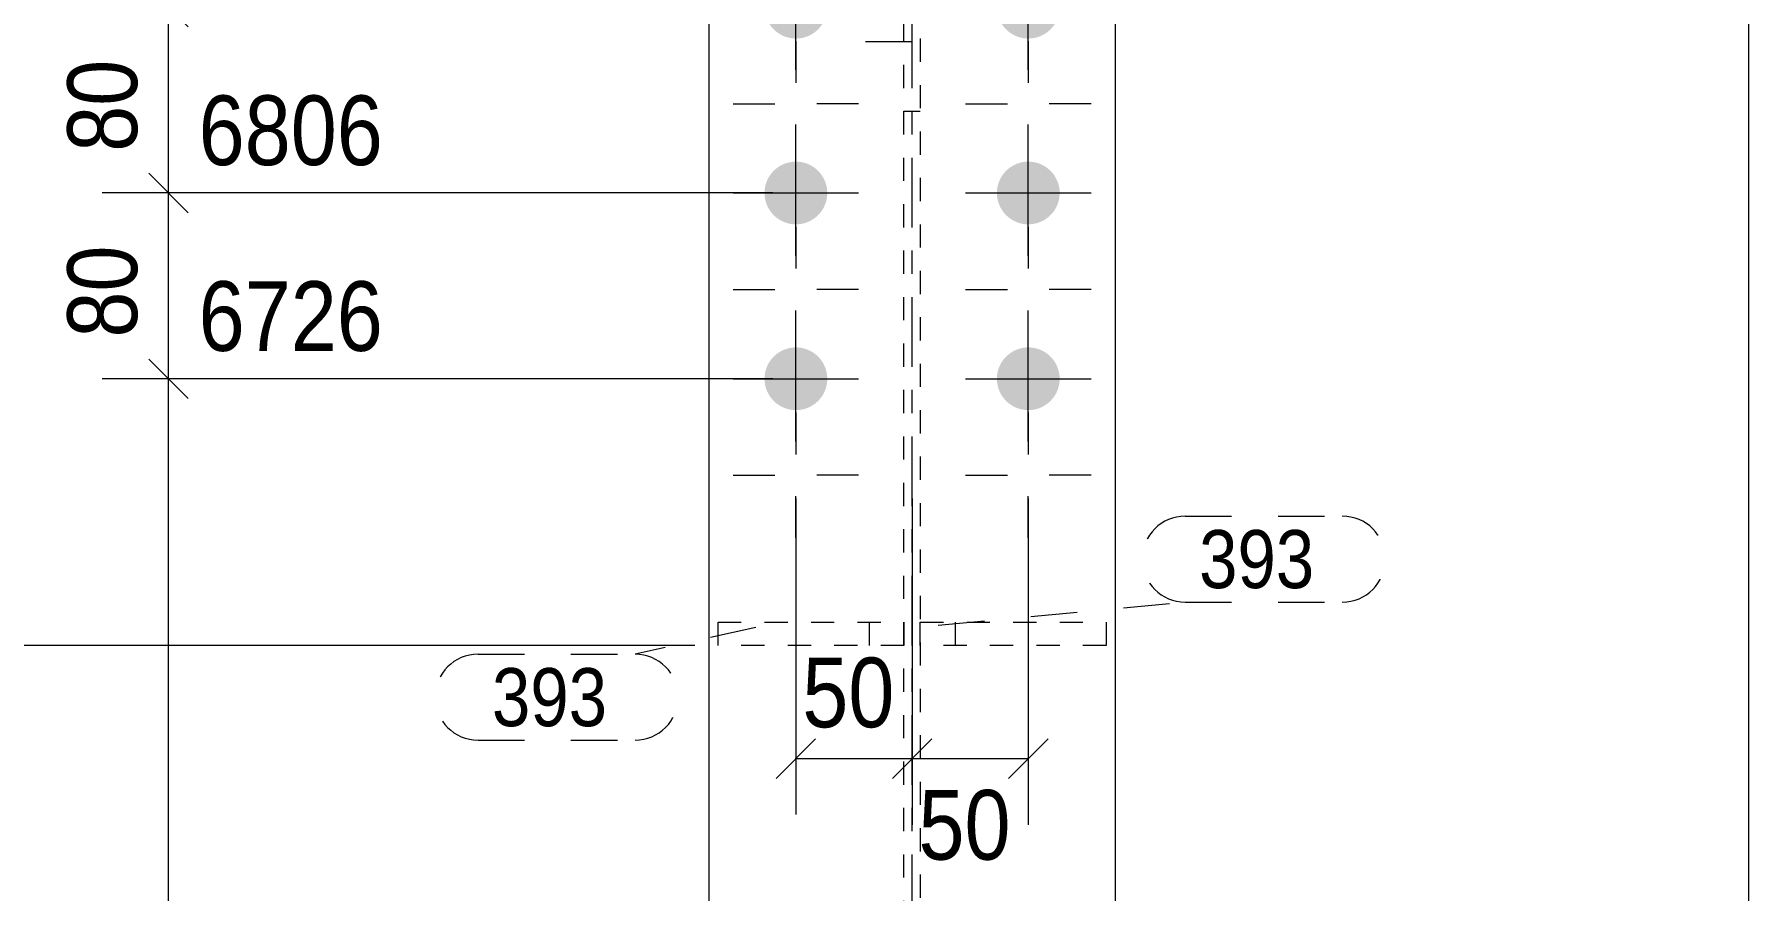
# Model space of a CAD drawing. Header units: millimetres. Extents: x 2 to 579, y 1 to 405.
# Drawn here: x 66.7 to 140.4, y 255.7 to 292.6 of the extents above; entities that cross this region are included whole.
import ezdxf

# ---------------------------------------------------------------- set-up
doc = ezdxf.new("R2010")
doc.units = ezdxf.units.MM
for name, pattern in [('XKITLINE00', [0]), ('XKITLINE01', [4, 1, -1, 1, -1]), ('XKITLINE02', [4, 2, -2]), ('XKITLINE03', [6, 3, -1, 1, -1])]:
    doc.linetypes.add(name, pattern=pattern)
for name, color, linetype, lineweight in [('Bolt', 3, 'Continuous', 0), ('Dimensions', 7, 'Continuous', 0), ('Part', 2, 'Continuous', 0), ('PartMark', 7, 'Continuous', 0)]:
    doc.layers.add(name, color=color, linetype=linetype, lineweight=lineweight)
doc.styles.add('ARIAL', font='ARIAL.TTF')

# ---------------------------------------------------------------- blocks, each defined once
blk = doc.blocks.new('*A16')
at = {"layer": 'Bolt', "color": 3, "linetype": 'XKITLINE02', "lineweight": 0}
for p, q in [((102.45, 292.272), (106.45, 292.272)), ((104.1, 289.272), (104.8, 289.272))]:
    blk.add_line(p, q, dxfattribs=at)
blk = doc.blocks.new('*A17')
at = {"layer": 'Bolt', "color": 3, "linetype": 'XKITLINE00', "lineweight": 0}
for p, q in [((99.45, 292.298), (99.45, 290.5)), ((109.45, 292.298), (109.45, 290.5)), ((96.75, 289.598), (98.548, 289.598)), ((102.15, 289.598), (100.352, 289.598)), ((106.75, 289.598), (108.548, 289.598)), ((112.15, 289.598), (110.352, 289.598)), ((99.45, 286.898), (99.45, 288.697)), ((109.45, 286.898), (109.45, 288.697)), ((99.45, 284.298), (99.45, 282.5)), ((109.45, 284.298), (109.45, 282.5)), ((96.75, 281.598), (98.548, 281.598)), ((102.15, 281.598), (100.352, 281.598)), ((106.75, 281.598), (108.548, 281.598)), ((112.15, 281.598), (110.352, 281.598)), ((99.45, 278.898), (99.45, 280.697)), ((109.45, 278.898), (109.45, 280.697)), ((99.45, 276.298), (99.45, 274.5)), ((109.45, 276.298), (109.45, 274.5)), ((96.75, 273.598), (98.548, 273.598)), ((102.15, 273.598), (100.352, 273.598)), ((106.75, 273.598), (108.548, 273.598)), ((112.15, 273.598), (110.352, 273.598)), ((99.45, 270.898), (99.45, 272.697)), ((109.45, 270.898), (109.45, 272.697))]:
    blk.add_line(p, q, dxfattribs=at)
blk = doc.blocks.new('*A18')
at = {"layer": 'Bolt'}
for points in [[(98.1, 293.787), (98.102, 293.82), (98.104, 293.854), (98.107, 293.887), (98.11, 293.919), (98.115, 293.952), (98.12, 293.985), (98.126, 294.018), (98.133, 294.05), (98.14, 294.082), (98.149, 294.114), (98.158, 294.146), (98.168, 294.178), (98.179, 294.209), (98.19, 294.24), (98.203, 294.271), (98.216, 294.301), (98.23, 294.331), (98.244, 294.361), (98.259, 294.391), (98.275, 294.42), (98.292, 294.448), (98.309, 294.476), (98.328, 294.504), (98.346, 294.532), (98.366, 294.558), (98.386, 294.585), (98.406, 294.611), (98.428, 294.636), (98.45, 294.661), (98.472, 294.685), (98.495, 294.709), (98.519, 294.732), (98.543, 294.755), (98.568, 294.776), (98.594, 294.798), (98.619, 294.818), (98.646, 294.839), (98.673, 294.858), (98.7, 294.877), (98.728, 294.895), (98.756, 294.912), (98.785, 294.929), (98.814, 294.945), (98.843, 294.96), (98.873, 294.975), (98.903, 294.988), (98.933, 295.001), (98.964, 295.014), (98.995, 295.025), (99.027, 295.036), (99.058, 295.046), (99.09, 295.055), (99.122, 295.064), (99.154, 295.071), (99.187, 295.078), (99.219, 295.084), (99.252, 295.09), (99.285, 295.094), (99.318, 295.098), (99.351, 295.101), (99.384, 295.103), (99.417, 295.104), (99.45, 295.104), (99.483, 295.104), (99.516, 295.103), (99.549, 295.101), (99.582, 295.098), (99.615, 295.094), (99.648, 295.09), (99.681, 295.084), (99.713, 295.078), (99.746, 295.071), (99.778, 295.064), (99.81, 295.055), (99.842, 295.046), (99.873, 295.036), (99.905, 295.025), (99.936, 295.014), (99.967, 295.001), (99.997, 294.988), (100.027, 294.975), (100.057, 294.96), (100.086, 294.945), (100.115, 294.929), (100.144, 294.912), (100.172, 294.895), (100.2, 294.877), (100.227, 294.858), (100.254, 294.839), (100.281, 294.818), (100.306, 294.798), (100.332, 294.776), (100.357, 294.755), (100.381, 294.732), (100.405, 294.709), (100.428, 294.685), (100.45, 294.661), (100.472, 294.636), (100.494, 294.611), (100.514, 294.585), (100.534, 294.558), (100.554, 294.532), (100.572, 294.504), (100.591, 294.476), (100.608, 294.448), (100.625, 294.42), (100.641, 294.391), (100.656, 294.361), (100.67, 294.331), (100.684, 294.301), (100.697, 294.271), (100.71, 294.24), (100.721, 294.209), (100.732, 294.178), (100.742, 294.146), (100.751, 294.114), (100.76, 294.082), (100.767, 294.05), (100.774, 294.018), (100.78, 293.985), (100.785, 293.952), (100.79, 293.919), (100.793, 293.887), (100.796, 293.854), (100.798, 293.82), (100.8, 293.787), (100.8, 293.754), (100.8, 293.721), (100.798, 293.688), (100.796, 293.655), (100.793, 293.622), (100.79, 293.589), (100.785, 293.556), (100.78, 293.523), (100.774, 293.491), (100.767, 293.458), (100.76, 293.426), (100.751, 293.394), (100.742, 293.362), (100.732, 293.331), (100.721, 293.299), (100.71, 293.268), (100.697, 293.238), (100.684, 293.207), (100.67, 293.177), (100.656, 293.147), (100.641, 293.118), (100.625, 293.089), (100.608, 293.06), (100.591, 293.032), (100.572, 293.004), (100.554, 292.977), (100.534, 292.95), (100.514, 292.924), (100.494, 292.898), (100.472, 292.872), (100.45, 292.848), (100.428, 292.823), (100.405, 292.8), (100.381, 292.776), (100.357, 292.754), (100.332, 292.732), (100.306, 292.711), (100.281, 292.69), (100.254, 292.67), (100.227, 292.65), (100.2, 292.632), (100.172, 292.614), (100.144, 292.596), (100.115, 292.58), (100.086, 292.564), (100.057, 292.548), (100.027, 292.534), (99.997, 292.52), (99.967, 292.507), (99.936, 292.495), (99.905, 292.483), (99.873, 292.472), (99.842, 292.462), (99.81, 292.453), (99.778, 292.445), (99.746, 292.437), (99.713, 292.43), (99.681, 292.424), (99.648, 292.419), (99.615, 292.414), (99.582, 292.411), (99.549, 292.408), (99.516, 292.406), (99.483, 292.405), (99.45, 292.404), (99.417, 292.405), (99.384, 292.406), (99.351, 292.408), (99.318, 292.411), (99.285, 292.414), (99.252, 292.419), (99.219, 292.424), (99.187, 292.43), (99.154, 292.437), (99.122, 292.445), (99.09, 292.453), (99.058, 292.462), (99.027, 292.472), (98.995, 292.483), (98.964, 292.495), (98.933, 292.507), (98.903, 292.52), (98.873, 292.534), (98.843, 292.548), (98.814, 292.564), (98.785, 292.58), (98.756, 292.596), (98.728, 292.614), (98.7, 292.632), (98.673, 292.65), (98.646, 292.67), (98.619, 292.69), (98.594, 292.711), (98.568, 292.732), (98.543, 292.754), (98.519, 292.776), (98.495, 292.8), (98.472, 292.823), (98.45, 292.848), (98.428, 292.872), (98.406, 292.898), (98.386, 292.924), (98.366, 292.95), (98.346, 292.977), (98.328, 293.004), (98.309, 293.032), (98.292, 293.06), (98.275, 293.089), (98.259, 293.118), (98.244, 293.147), (98.23, 293.177), (98.216, 293.207), (98.203, 293.238), (98.19, 293.268), (98.179, 293.299), (98.168, 293.331), (98.158, 293.362), (98.149, 293.394), (98.14, 293.426), (98.133, 293.458), (98.126, 293.491), (98.12, 293.523), (98.115, 293.556), (98.11, 293.589), (98.107, 293.622), (98.104, 293.655), (98.102, 293.688), (98.1, 293.721), (98.1, 293.754)], [(108.1, 293.787), (108.102, 293.82), (108.104, 293.854), (108.107, 293.887), (108.11, 293.919), (108.115, 293.952), (108.12, 293.985), (108.126, 294.018), (108.133, 294.05), (108.14, 294.082), (108.149, 294.114), (108.158, 294.146), (108.168, 294.178), (108.179, 294.209), (108.19, 294.24), (108.203, 294.271), (108.216, 294.301), (108.23, 294.331), (108.244, 294.361), (108.259, 294.391), (108.275, 294.42), (108.292, 294.448), (108.309, 294.476), (108.328, 294.504), (108.346, 294.532), (108.366, 294.558), (108.386, 294.585), (108.406, 294.611), (108.428, 294.636), (108.45, 294.661), (108.472, 294.685), (108.495, 294.709), (108.519, 294.732), (108.543, 294.755), (108.568, 294.776), (108.594, 294.798), (108.619, 294.818), (108.646, 294.839), (108.673, 294.858), (108.7, 294.877), (108.728, 294.895), (108.756, 294.912), (108.785, 294.929), (108.814, 294.945), (108.843, 294.96), (108.873, 294.975), (108.903, 294.988), (108.933, 295.001), (108.964, 295.014), (108.995, 295.025), (109.027, 295.036), (109.058, 295.046), (109.09, 295.055), (109.122, 295.064), (109.154, 295.071), (109.187, 295.078), (109.219, 295.084), (109.252, 295.09), (109.285, 295.094), (109.318, 295.098), (109.351, 295.101), (109.384, 295.103), (109.417, 295.104), (109.45, 295.104), (109.483, 295.104), (109.516, 295.103), (109.549, 295.101), (109.582, 295.098), (109.615, 295.094), (109.648, 295.09), (109.681, 295.084), (109.713, 295.078), (109.746, 295.071), (109.778, 295.064), (109.81, 295.055), (109.842, 295.046), (109.873, 295.036), (109.905, 295.025), (109.936, 295.014), (109.967, 295.001), (109.997, 294.988), (110.027, 294.975), (110.057, 294.96), (110.086, 294.945), (110.115, 294.929), (110.144, 294.912), (110.172, 294.895), (110.2, 294.877), (110.227, 294.858), (110.254, 294.839), (110.281, 294.818), (110.306, 294.798), (110.332, 294.776), (110.357, 294.755), (110.381, 294.732), (110.405, 294.709), (110.428, 294.685), (110.45, 294.661), (110.472, 294.636), (110.494, 294.611), (110.514, 294.585), (110.534, 294.558), (110.554, 294.532), (110.572, 294.504), (110.591, 294.476), (110.608, 294.448), (110.625, 294.42), (110.641, 294.391), (110.656, 294.361), (110.67, 294.331), (110.684, 294.301), (110.697, 294.271), (110.71, 294.24), (110.721, 294.209), (110.732, 294.178), (110.742, 294.146), (110.751, 294.114), (110.76, 294.082), (110.767, 294.05), (110.774, 294.018), (110.78, 293.985), (110.785, 293.952), (110.79, 293.919), (110.793, 293.887), (110.796, 293.854), (110.798, 293.82), (110.8, 293.787), (110.8, 293.754), (110.8, 293.721), (110.798, 293.688), (110.796, 293.655), (110.793, 293.622), (110.79, 293.589), (110.785, 293.556), (110.78, 293.523), (110.774, 293.491), (110.767, 293.458), (110.76, 293.426), (110.751, 293.394), (110.742, 293.362), (110.732, 293.331), (110.721, 293.299), (110.71, 293.268), (110.697, 293.238), (110.684, 293.207), (110.67, 293.177), (110.656, 293.147), (110.641, 293.118), (110.625, 293.089), (110.608, 293.06), (110.591, 293.032), (110.572, 293.004), (110.554, 292.977), (110.534, 292.95), (110.514, 292.924), (110.494, 292.898), (110.472, 292.872), (110.45, 292.848), (110.428, 292.823), (110.405, 292.8), (110.381, 292.776), (110.357, 292.754), (110.332, 292.732), (110.306, 292.711), (110.281, 292.69), (110.254, 292.67), (110.227, 292.65), (110.2, 292.632), (110.172, 292.614), (110.144, 292.596), (110.115, 292.58), (110.086, 292.564), (110.057, 292.548), (110.027, 292.534), (109.997, 292.52), (109.967, 292.507), (109.936, 292.495), (109.905, 292.483), (109.873, 292.472), (109.842, 292.462), (109.81, 292.453), (109.778, 292.445), (109.746, 292.437), (109.713, 292.43), (109.681, 292.424), (109.648, 292.419), (109.615, 292.414), (109.582, 292.411), (109.549, 292.408), (109.516, 292.406), (109.483, 292.405), (109.45, 292.404), (109.417, 292.405), (109.384, 292.406), (109.351, 292.408), (109.318, 292.411), (109.285, 292.414), (109.252, 292.419), (109.219, 292.424), (109.187, 292.43), (109.154, 292.437), (109.122, 292.445), (109.09, 292.453), (109.058, 292.462), (109.027, 292.472), (108.995, 292.483), (108.964, 292.495), (108.933, 292.507), (108.903, 292.52), (108.873, 292.534), (108.843, 292.548), (108.814, 292.564), (108.785, 292.58), (108.756, 292.596), (108.728, 292.614), (108.7, 292.632), (108.673, 292.65), (108.646, 292.67), (108.619, 292.69), (108.594, 292.711), (108.568, 292.732), (108.543, 292.754), (108.519, 292.776), (108.495, 292.8), (108.472, 292.823), (108.45, 292.848), (108.428, 292.872), (108.406, 292.898), (108.386, 292.924), (108.366, 292.95), (108.346, 292.977), (108.328, 293.004), (108.309, 293.032), (108.292, 293.06), (108.275, 293.089), (108.259, 293.118), (108.244, 293.147), (108.23, 293.177), (108.216, 293.207), (108.203, 293.238), (108.19, 293.268), (108.179, 293.299), (108.168, 293.331), (108.158, 293.362), (108.149, 293.394), (108.14, 293.426), (108.133, 293.458), (108.126, 293.491), (108.12, 293.523), (108.115, 293.556), (108.11, 293.589), (108.107, 293.622), (108.104, 293.655), (108.102, 293.688), (108.1, 293.721), (108.1, 293.754)], [(98.1, 285.787), (98.102, 285.82), (98.104, 285.854), (98.107, 285.887), (98.11, 285.919), (98.115, 285.952), (98.12, 285.985), (98.126, 286.018), (98.133, 286.05), (98.14, 286.082), (98.149, 286.114), (98.158, 286.146), (98.168, 286.178), (98.179, 286.209), (98.19, 286.24), (98.203, 286.271), (98.216, 286.301), (98.23, 286.331), (98.244, 286.361), (98.259, 286.391), (98.275, 286.42), (98.292, 286.448), (98.309, 286.476), (98.328, 286.504), (98.346, 286.532), (98.366, 286.558), (98.386, 286.585), (98.406, 286.611), (98.428, 286.636), (98.45, 286.661), (98.472, 286.685), (98.495, 286.709), (98.519, 286.732), (98.543, 286.755), (98.568, 286.776), (98.594, 286.798), (98.619, 286.818), (98.646, 286.839), (98.673, 286.858), (98.7, 286.877), (98.728, 286.895), (98.756, 286.912), (98.785, 286.929), (98.814, 286.945), (98.843, 286.96), (98.873, 286.975), (98.903, 286.988), (98.933, 287.001), (98.964, 287.014), (98.995, 287.025), (99.027, 287.036), (99.058, 287.046), (99.09, 287.055), (99.122, 287.064), (99.154, 287.071), (99.187, 287.078), (99.219, 287.084), (99.252, 287.09), (99.285, 287.094), (99.318, 287.098), (99.351, 287.101), (99.384, 287.103), (99.417, 287.104), (99.45, 287.104), (99.483, 287.104), (99.516, 287.103), (99.549, 287.101), (99.582, 287.098), (99.615, 287.094), (99.648, 287.09), (99.681, 287.084), (99.713, 287.078), (99.746, 287.071), (99.778, 287.064), (99.81, 287.055), (99.842, 287.046), (99.873, 287.036), (99.905, 287.025), (99.936, 287.014), (99.967, 287.001), (99.997, 286.988), (100.027, 286.975), (100.057, 286.96), (100.086, 286.945), (100.115, 286.929), (100.144, 286.912), (100.172, 286.895), (100.2, 286.877), (100.227, 286.858), (100.254, 286.839), (100.281, 286.818), (100.306, 286.798), (100.332, 286.776), (100.357, 286.755), (100.381, 286.732), (100.405, 286.709), (100.428, 286.685), (100.45, 286.661), (100.472, 286.636), (100.494, 286.611), (100.514, 286.585), (100.534, 286.558), (100.554, 286.532), (100.572, 286.504), (100.591, 286.476), (100.608, 286.448), (100.625, 286.42), (100.641, 286.391), (100.656, 286.361), (100.67, 286.331), (100.684, 286.301), (100.697, 286.271), (100.71, 286.24), (100.721, 286.209), (100.732, 286.178), (100.742, 286.146), (100.751, 286.114), (100.76, 286.082), (100.767, 286.05), (100.774, 286.018), (100.78, 285.985), (100.785, 285.952), (100.79, 285.919), (100.793, 285.887), (100.796, 285.854), (100.798, 285.82), (100.8, 285.787), (100.8, 285.754), (100.8, 285.721), (100.798, 285.688), (100.796, 285.655), (100.793, 285.622), (100.79, 285.589), (100.785, 285.556), (100.78, 285.523), (100.774, 285.491), (100.767, 285.458), (100.76, 285.426), (100.751, 285.394), (100.742, 285.362), (100.732, 285.331), (100.721, 285.299), (100.71, 285.268), (100.697, 285.238), (100.684, 285.207), (100.67, 285.177), (100.656, 285.147), (100.641, 285.118), (100.625, 285.089), (100.608, 285.06), (100.591, 285.032), (100.572, 285.004), (100.554, 284.977), (100.534, 284.95), (100.514, 284.924), (100.494, 284.898), (100.472, 284.872), (100.45, 284.848), (100.428, 284.823), (100.405, 284.8), (100.381, 284.776), (100.357, 284.754), (100.332, 284.732), (100.306, 284.711), (100.281, 284.69), (100.254, 284.67), (100.227, 284.65), (100.2, 284.632), (100.172, 284.614), (100.144, 284.596), (100.115, 284.58), (100.086, 284.564), (100.057, 284.548), (100.027, 284.534), (99.997, 284.52), (99.967, 284.507), (99.936, 284.495), (99.905, 284.483), (99.873, 284.472), (99.842, 284.462), (99.81, 284.453), (99.778, 284.445), (99.746, 284.437), (99.713, 284.43), (99.681, 284.424), (99.648, 284.419), (99.615, 284.414), (99.582, 284.411), (99.549, 284.408), (99.516, 284.406), (99.483, 284.405), (99.45, 284.404), (99.417, 284.405), (99.384, 284.406), (99.351, 284.408), (99.318, 284.411), (99.285, 284.414), (99.252, 284.419), (99.219, 284.424), (99.187, 284.43), (99.154, 284.437), (99.122, 284.445), (99.09, 284.453), (99.058, 284.462), (99.027, 284.472), (98.995, 284.483), (98.964, 284.495), (98.933, 284.507), (98.903, 284.52), (98.873, 284.534), (98.843, 284.548), (98.814, 284.564), (98.785, 284.58), (98.756, 284.596), (98.728, 284.614), (98.7, 284.632), (98.673, 284.65), (98.646, 284.67), (98.619, 284.69), (98.594, 284.711), (98.568, 284.732), (98.543, 284.754), (98.519, 284.776), (98.495, 284.8), (98.472, 284.823), (98.45, 284.848), (98.428, 284.872), (98.406, 284.898), (98.386, 284.924), (98.366, 284.95), (98.346, 284.977), (98.328, 285.004), (98.309, 285.032), (98.292, 285.06), (98.275, 285.089), (98.259, 285.118), (98.244, 285.147), (98.23, 285.177), (98.216, 285.207), (98.203, 285.238), (98.19, 285.268), (98.179, 285.299), (98.168, 285.331), (98.158, 285.362), (98.149, 285.394), (98.14, 285.426), (98.133, 285.458), (98.126, 285.491), (98.12, 285.523), (98.115, 285.556), (98.11, 285.589), (98.107, 285.622), (98.104, 285.655), (98.102, 285.688), (98.1, 285.721), (98.1, 285.754)], [(108.1, 285.787), (108.102, 285.82), (108.104, 285.854), (108.107, 285.887), (108.11, 285.919), (108.115, 285.952), (108.12, 285.985), (108.126, 286.018), (108.133, 286.05), (108.14, 286.082), (108.149, 286.114), (108.158, 286.146), (108.168, 286.178), (108.179, 286.209), (108.19, 286.24), (108.203, 286.271), (108.216, 286.301), (108.23, 286.331), (108.244, 286.361), (108.259, 286.391), (108.275, 286.42), (108.292, 286.448), (108.309, 286.476), (108.328, 286.504), (108.346, 286.532), (108.366, 286.558), (108.386, 286.585), (108.406, 286.611), (108.428, 286.636), (108.45, 286.661), (108.472, 286.685), (108.495, 286.709), (108.519, 286.732), (108.543, 286.755), (108.568, 286.776), (108.594, 286.798), (108.619, 286.818), (108.646, 286.839), (108.673, 286.858), (108.7, 286.877), (108.728, 286.895), (108.756, 286.912), (108.785, 286.929), (108.814, 286.945), (108.843, 286.96), (108.873, 286.975), (108.903, 286.988), (108.933, 287.001), (108.964, 287.014), (108.995, 287.025), (109.027, 287.036), (109.058, 287.046), (109.09, 287.055), (109.122, 287.064), (109.154, 287.071), (109.187, 287.078), (109.219, 287.084), (109.252, 287.09), (109.285, 287.094), (109.318, 287.098), (109.351, 287.101), (109.384, 287.103), (109.417, 287.104), (109.45, 287.104), (109.483, 287.104), (109.516, 287.103), (109.549, 287.101), (109.582, 287.098), (109.615, 287.094), (109.648, 287.09), (109.681, 287.084), (109.713, 287.078), (109.746, 287.071), (109.778, 287.064), (109.81, 287.055), (109.842, 287.046), (109.873, 287.036), (109.905, 287.025), (109.936, 287.014), (109.967, 287.001), (109.997, 286.988), (110.027, 286.975), (110.057, 286.96), (110.086, 286.945), (110.115, 286.929), (110.144, 286.912), (110.172, 286.895), (110.2, 286.877), (110.227, 286.858), (110.254, 286.839), (110.281, 286.818), (110.306, 286.798), (110.332, 286.776), (110.357, 286.755), (110.381, 286.732), (110.405, 286.709), (110.428, 286.685), (110.45, 286.661), (110.472, 286.636), (110.494, 286.611), (110.514, 286.585), (110.534, 286.558), (110.554, 286.532), (110.572, 286.504), (110.591, 286.476), (110.608, 286.448), (110.625, 286.42), (110.641, 286.391), (110.656, 286.361), (110.67, 286.331), (110.684, 286.301), (110.697, 286.271), (110.71, 286.24), (110.721, 286.209), (110.732, 286.178), (110.742, 286.146), (110.751, 286.114), (110.76, 286.082), (110.767, 286.05), (110.774, 286.018), (110.78, 285.985), (110.785, 285.952), (110.79, 285.919), (110.793, 285.887), (110.796, 285.854), (110.798, 285.82), (110.8, 285.787), (110.8, 285.754), (110.8, 285.721), (110.798, 285.688), (110.796, 285.655), (110.793, 285.622), (110.79, 285.589), (110.785, 285.556), (110.78, 285.523), (110.774, 285.491), (110.767, 285.458), (110.76, 285.426), (110.751, 285.394), (110.742, 285.362), (110.732, 285.331), (110.721, 285.299), (110.71, 285.268), (110.697, 285.238), (110.684, 285.207), (110.67, 285.177), (110.656, 285.147), (110.641, 285.118), (110.625, 285.089), (110.608, 285.06), (110.591, 285.032), (110.572, 285.004), (110.554, 284.977), (110.534, 284.95), (110.514, 284.924), (110.494, 284.898), (110.472, 284.872), (110.45, 284.848), (110.428, 284.823), (110.405, 284.8), (110.381, 284.776), (110.357, 284.754), (110.332, 284.732), (110.306, 284.711), (110.281, 284.69), (110.254, 284.67), (110.227, 284.65), (110.2, 284.632), (110.172, 284.614), (110.144, 284.596), (110.115, 284.58), (110.086, 284.564), (110.057, 284.548), (110.027, 284.534), (109.997, 284.52), (109.967, 284.507), (109.936, 284.495), (109.905, 284.483), (109.873, 284.472), (109.842, 284.462), (109.81, 284.453), (109.778, 284.445), (109.746, 284.437), (109.713, 284.43), (109.681, 284.424), (109.648, 284.419), (109.615, 284.414), (109.582, 284.411), (109.549, 284.408), (109.516, 284.406), (109.483, 284.405), (109.45, 284.404), (109.417, 284.405), (109.384, 284.406), (109.351, 284.408), (109.318, 284.411), (109.285, 284.414), (109.252, 284.419), (109.219, 284.424), (109.187, 284.43), (109.154, 284.437), (109.122, 284.445), (109.09, 284.453), (109.058, 284.462), (109.027, 284.472), (108.995, 284.483), (108.964, 284.495), (108.933, 284.507), (108.903, 284.52), (108.873, 284.534), (108.843, 284.548), (108.814, 284.564), (108.785, 284.58), (108.756, 284.596), (108.728, 284.614), (108.7, 284.632), (108.673, 284.65), (108.646, 284.67), (108.619, 284.69), (108.594, 284.711), (108.568, 284.732), (108.543, 284.754), (108.519, 284.776), (108.495, 284.8), (108.472, 284.823), (108.45, 284.848), (108.428, 284.872), (108.406, 284.898), (108.386, 284.924), (108.366, 284.95), (108.346, 284.977), (108.328, 285.004), (108.309, 285.032), (108.292, 285.06), (108.275, 285.089), (108.259, 285.118), (108.244, 285.147), (108.23, 285.177), (108.216, 285.207), (108.203, 285.238), (108.19, 285.268), (108.179, 285.299), (108.168, 285.331), (108.158, 285.362), (108.149, 285.394), (108.14, 285.426), (108.133, 285.458), (108.126, 285.491), (108.12, 285.523), (108.115, 285.556), (108.11, 285.589), (108.107, 285.622), (108.104, 285.655), (108.102, 285.688), (108.1, 285.721), (108.1, 285.754)], [(98.1, 277.787), (98.102, 277.82), (98.104, 277.854), (98.107, 277.887), (98.11, 277.919), (98.115, 277.952), (98.12, 277.985), (98.126, 278.018), (98.133, 278.05), (98.14, 278.082), (98.149, 278.114), (98.158, 278.146), (98.168, 278.178), (98.179, 278.209), (98.19, 278.24), (98.203, 278.271), (98.216, 278.301), (98.23, 278.331), (98.244, 278.361), (98.259, 278.391), (98.275, 278.42), (98.292, 278.448), (98.309, 278.476), (98.328, 278.504), (98.346, 278.532), (98.366, 278.558), (98.386, 278.585), (98.406, 278.611), (98.428, 278.636), (98.45, 278.661), (98.472, 278.685), (98.495, 278.709), (98.519, 278.732), (98.543, 278.755), (98.568, 278.776), (98.594, 278.798), (98.619, 278.818), (98.646, 278.839), (98.673, 278.858), (98.7, 278.877), (98.728, 278.895), (98.756, 278.912), (98.785, 278.929), (98.814, 278.945), (98.843, 278.96), (98.873, 278.975), (98.903, 278.988), (98.933, 279.001), (98.964, 279.014), (98.995, 279.025), (99.027, 279.036), (99.058, 279.046), (99.09, 279.055), (99.122, 279.064), (99.154, 279.071), (99.187, 279.078), (99.219, 279.084), (99.252, 279.09), (99.285, 279.094), (99.318, 279.098), (99.351, 279.101), (99.384, 279.103), (99.417, 279.104), (99.45, 279.104), (99.483, 279.104), (99.516, 279.103), (99.549, 279.101), (99.582, 279.098), (99.615, 279.094), (99.648, 279.09), (99.681, 279.084), (99.713, 279.078), (99.746, 279.071), (99.778, 279.064), (99.81, 279.055), (99.842, 279.046), (99.873, 279.036), (99.905, 279.025), (99.936, 279.014), (99.967, 279.001), (99.997, 278.988), (100.027, 278.975), (100.057, 278.96), (100.086, 278.945), (100.115, 278.929), (100.144, 278.912), (100.172, 278.895), (100.2, 278.877), (100.227, 278.858), (100.254, 278.839), (100.281, 278.818), (100.306, 278.798), (100.332, 278.776), (100.357, 278.755), (100.381, 278.732), (100.405, 278.709), (100.428, 278.685), (100.45, 278.661), (100.472, 278.636), (100.494, 278.611), (100.514, 278.585), (100.534, 278.558), (100.554, 278.532), (100.572, 278.504), (100.591, 278.476), (100.608, 278.448), (100.625, 278.42), (100.641, 278.391), (100.656, 278.361), (100.67, 278.331), (100.684, 278.301), (100.697, 278.271), (100.71, 278.24), (100.721, 278.209), (100.732, 278.178), (100.742, 278.146), (100.751, 278.114), (100.76, 278.082), (100.767, 278.05), (100.774, 278.018), (100.78, 277.985), (100.785, 277.952), (100.79, 277.919), (100.793, 277.887), (100.796, 277.854), (100.798, 277.82), (100.8, 277.787), (100.8, 277.754), (100.8, 277.721), (100.798, 277.688), (100.796, 277.655), (100.793, 277.622), (100.79, 277.589), (100.785, 277.556), (100.78, 277.523), (100.774, 277.491), (100.767, 277.458), (100.76, 277.426), (100.751, 277.394), (100.742, 277.362), (100.732, 277.331), (100.721, 277.299), (100.71, 277.268), (100.697, 277.238), (100.684, 277.207), (100.67, 277.177), (100.656, 277.147), (100.641, 277.118), (100.625, 277.089), (100.608, 277.06), (100.591, 277.032), (100.572, 277.004), (100.554, 276.977), (100.534, 276.95), (100.514, 276.924), (100.494, 276.898), (100.472, 276.872), (100.45, 276.848), (100.428, 276.823), (100.405, 276.8), (100.381, 276.776), (100.357, 276.754), (100.332, 276.732), (100.306, 276.711), (100.281, 276.69), (100.254, 276.67), (100.227, 276.65), (100.2, 276.632), (100.172, 276.614), (100.144, 276.596), (100.115, 276.58), (100.086, 276.564), (100.057, 276.548), (100.027, 276.534), (99.997, 276.52), (99.967, 276.507), (99.936, 276.495), (99.905, 276.483), (99.873, 276.472), (99.842, 276.462), (99.81, 276.453), (99.778, 276.445), (99.746, 276.437), (99.713, 276.43), (99.681, 276.424), (99.648, 276.419), (99.615, 276.414), (99.582, 276.411), (99.549, 276.408), (99.516, 276.406), (99.483, 276.405), (99.45, 276.404), (99.417, 276.405), (99.384, 276.406), (99.351, 276.408), (99.318, 276.411), (99.285, 276.414), (99.252, 276.419), (99.219, 276.424), (99.187, 276.43), (99.154, 276.437), (99.122, 276.445), (99.09, 276.453), (99.058, 276.462), (99.027, 276.472), (98.995, 276.483), (98.964, 276.495), (98.933, 276.507), (98.903, 276.52), (98.873, 276.534), (98.843, 276.548), (98.814, 276.564), (98.785, 276.58), (98.756, 276.596), (98.728, 276.614), (98.7, 276.632), (98.673, 276.65), (98.646, 276.67), (98.619, 276.69), (98.594, 276.711), (98.568, 276.732), (98.543, 276.754), (98.519, 276.776), (98.495, 276.8), (98.472, 276.823), (98.45, 276.848), (98.428, 276.872), (98.406, 276.898), (98.386, 276.924), (98.366, 276.95), (98.346, 276.977), (98.328, 277.004), (98.309, 277.032), (98.292, 277.06), (98.275, 277.089), (98.259, 277.118), (98.244, 277.147), (98.23, 277.177), (98.216, 277.207), (98.203, 277.238), (98.19, 277.268), (98.179, 277.299), (98.168, 277.331), (98.158, 277.362), (98.149, 277.394), (98.14, 277.426), (98.133, 277.458), (98.126, 277.491), (98.12, 277.523), (98.115, 277.556), (98.11, 277.589), (98.107, 277.622), (98.104, 277.655), (98.102, 277.688), (98.1, 277.721), (98.1, 277.754)], [(108.1, 277.787), (108.102, 277.82), (108.104, 277.854), (108.107, 277.887), (108.11, 277.919), (108.115, 277.952), (108.12, 277.985), (108.126, 278.018), (108.133, 278.05), (108.14, 278.082), (108.149, 278.114), (108.158, 278.146), (108.168, 278.178), (108.179, 278.209), (108.19, 278.24), (108.203, 278.271), (108.216, 278.301), (108.23, 278.331), (108.244, 278.361), (108.259, 278.391), (108.275, 278.42), (108.292, 278.448), (108.309, 278.476), (108.328, 278.504), (108.346, 278.532), (108.366, 278.558), (108.386, 278.585), (108.406, 278.611), (108.428, 278.636), (108.45, 278.661), (108.472, 278.685), (108.495, 278.709), (108.519, 278.732), (108.543, 278.755), (108.568, 278.776), (108.594, 278.798), (108.619, 278.818), (108.646, 278.839), (108.673, 278.858), (108.7, 278.877), (108.728, 278.895), (108.756, 278.912), (108.785, 278.929), (108.814, 278.945), (108.843, 278.96), (108.873, 278.975), (108.903, 278.988), (108.933, 279.001), (108.964, 279.014), (108.995, 279.025), (109.027, 279.036), (109.058, 279.046), (109.09, 279.055), (109.122, 279.064), (109.154, 279.071), (109.187, 279.078), (109.219, 279.084), (109.252, 279.09), (109.285, 279.094), (109.318, 279.098), (109.351, 279.101), (109.384, 279.103), (109.417, 279.104), (109.45, 279.104), (109.483, 279.104), (109.516, 279.103), (109.549, 279.101), (109.582, 279.098), (109.615, 279.094), (109.648, 279.09), (109.681, 279.084), (109.713, 279.078), (109.746, 279.071), (109.778, 279.064), (109.81, 279.055), (109.842, 279.046), (109.873, 279.036), (109.905, 279.025), (109.936, 279.014), (109.967, 279.001), (109.997, 278.988), (110.027, 278.975), (110.057, 278.96), (110.086, 278.945), (110.115, 278.929), (110.144, 278.912), (110.172, 278.895), (110.2, 278.877), (110.227, 278.858), (110.254, 278.839), (110.281, 278.818), (110.306, 278.798), (110.332, 278.776), (110.357, 278.755), (110.381, 278.732), (110.405, 278.709), (110.428, 278.685), (110.45, 278.661), (110.472, 278.636), (110.494, 278.611), (110.514, 278.585), (110.534, 278.558), (110.554, 278.532), (110.572, 278.504), (110.591, 278.476), (110.608, 278.448), (110.625, 278.42), (110.641, 278.391), (110.656, 278.361), (110.67, 278.331), (110.684, 278.301), (110.697, 278.271), (110.71, 278.24), (110.721, 278.209), (110.732, 278.178), (110.742, 278.146), (110.751, 278.114), (110.76, 278.082), (110.767, 278.05), (110.774, 278.018), (110.78, 277.985), (110.785, 277.952), (110.79, 277.919), (110.793, 277.887), (110.796, 277.854), (110.798, 277.82), (110.8, 277.787), (110.8, 277.754), (110.8, 277.721), (110.798, 277.688), (110.796, 277.655), (110.793, 277.622), (110.79, 277.589), (110.785, 277.556), (110.78, 277.523), (110.774, 277.491), (110.767, 277.458), (110.76, 277.426), (110.751, 277.394), (110.742, 277.362), (110.732, 277.331), (110.721, 277.299), (110.71, 277.268), (110.697, 277.238), (110.684, 277.207), (110.67, 277.177), (110.656, 277.147), (110.641, 277.118), (110.625, 277.089), (110.608, 277.06), (110.591, 277.032), (110.572, 277.004), (110.554, 276.977), (110.534, 276.95), (110.514, 276.924), (110.494, 276.898), (110.472, 276.872), (110.45, 276.848), (110.428, 276.823), (110.405, 276.8), (110.381, 276.776), (110.357, 276.754), (110.332, 276.732), (110.306, 276.711), (110.281, 276.69), (110.254, 276.67), (110.227, 276.65), (110.2, 276.632), (110.172, 276.614), (110.144, 276.596), (110.115, 276.58), (110.086, 276.564), (110.057, 276.548), (110.027, 276.534), (109.997, 276.52), (109.967, 276.507), (109.936, 276.495), (109.905, 276.483), (109.873, 276.472), (109.842, 276.462), (109.81, 276.453), (109.778, 276.445), (109.746, 276.437), (109.713, 276.43), (109.681, 276.424), (109.648, 276.419), (109.615, 276.414), (109.582, 276.411), (109.549, 276.408), (109.516, 276.406), (109.483, 276.405), (109.45, 276.404), (109.417, 276.405), (109.384, 276.406), (109.351, 276.408), (109.318, 276.411), (109.285, 276.414), (109.252, 276.419), (109.219, 276.424), (109.187, 276.43), (109.154, 276.437), (109.122, 276.445), (109.09, 276.453), (109.058, 276.462), (109.027, 276.472), (108.995, 276.483), (108.964, 276.495), (108.933, 276.507), (108.903, 276.52), (108.873, 276.534), (108.843, 276.548), (108.814, 276.564), (108.785, 276.58), (108.756, 276.596), (108.728, 276.614), (108.7, 276.632), (108.673, 276.65), (108.646, 276.67), (108.619, 276.69), (108.594, 276.711), (108.568, 276.732), (108.543, 276.754), (108.519, 276.776), (108.495, 276.8), (108.472, 276.823), (108.45, 276.848), (108.428, 276.872), (108.406, 276.898), (108.386, 276.924), (108.366, 276.95), (108.346, 276.977), (108.328, 277.004), (108.309, 277.032), (108.292, 277.06), (108.275, 277.089), (108.259, 277.118), (108.244, 277.147), (108.23, 277.177), (108.216, 277.207), (108.203, 277.238), (108.19, 277.268), (108.179, 277.299), (108.168, 277.331), (108.158, 277.362), (108.149, 277.394), (108.14, 277.426), (108.133, 277.458), (108.126, 277.491), (108.12, 277.523), (108.115, 277.556), (108.11, 277.589), (108.107, 277.622), (108.104, 277.655), (108.102, 277.688), (108.1, 277.721), (108.1, 277.754)]]:
    blk.add_hatch(color=3, dxfattribs=at).paths.add_polyline_path(points, flags=17)
at = {"layer": 'Bolt', "color": 3, "linetype": 'XKITLINE00', "lineweight": 0}
for p, q in [((99.45, 291.054), (99.45, 296.454)), ((109.45, 291.054), (109.45, 296.454)), ((99.45, 283.054), (99.45, 288.454)), ((109.45, 283.054), (109.45, 288.454)), ((96.75, 285.754), (102.15, 285.754)), ((106.75, 285.754), (112.15, 285.754)), ((99.45, 275.054), (99.45, 280.454)), ((109.45, 275.054), (109.45, 280.454)), ((96.75, 277.754), (102.15, 277.754)), ((106.75, 277.754), (112.15, 277.754))]:
    blk.add_line(p, q, dxfattribs=at)
blk = doc.blocks.new('*A22')
at = {"layer": 'Part', "color": 7, "linetype": 'XKITLINE03', "lineweight": 0}
blk.add_line((104.45, 194.274), (104.45, 346.671), dxfattribs=at)
at = {"layer": 'Part', "color": 2, "linetype": 'XKITLINE00', "lineweight": 0}
for p, q in [((95.7, 338.517), (95.7, 194.274)), ((113.2, 194.274), (113.2, 338.517))]:
    blk.add_line(p, q, dxfattribs=at)
at = {"layer": 'Part', "color": 7, "linetype": 'XKITLINE01', "lineweight": 0}
for p, q in [((104.1, 194.274), (104.1, 338.401)), ((104.8, 338.401), (104.8, 194.274))]:
    blk.add_line(p, q, dxfattribs=at)
blk = doc.blocks.new('*A27')
at = {"layer": 'Part', "color": 7, "linetype": 'XKITLINE01', "lineweight": 0}
for p, q in [((96.1, 266.274), (96.1, 267.274)), ((96.1, 267.274), (104.1, 267.274)), ((102.6, 267.274), (102.6, 266.274)), ((104.1, 267.274), (104.1, 266.274)), ((104.1, 266.274), (96.1, 266.274))]:
    blk.add_line(p, q, dxfattribs=at)
blk = doc.blocks.new('*A28')
at = {"layer": 'Part', "color": 7, "linetype": 'XKITLINE01', "lineweight": 0}
for p, q in [((104.8, 267.274), (112.8, 267.274)), ((104.8, 266.274), (104.8, 267.274)), ((106.3, 267.274), (106.3, 266.274)), ((112.8, 267.274), (112.8, 266.274)), ((112.8, 266.274), (104.8, 266.274))]:
    blk.add_line(p, q, dxfattribs=at)
blk = doc.blocks.new('*A79')
at = {"layer": 'Dimensions', "color": 7, "linetype": 'XKITLINE00', "lineweight": 0}
for p, q in [((99.45, 272.598), (99.45, 258.998)), ((104.45, 272.598), (104.45, 258.998)), ((100.299, 262.246), (98.601, 260.549)), ((105.299, 262.246), (103.601, 260.549)), ((99.45, 261.398), (104.45, 261.398))]:
    blk.add_line(p, q, dxfattribs=at)
at = {"layer": 'Dimensions', "color": 3}
for p in [(99.45, 261.398), (104.45, 261.398)]:
    blk.add_point(p, dxfattribs=at)
at = {"layer": 'Dimensions', "color": 3, "style": 'ARIAL', "width": 0.85}
blk.add_text('50', height=3, dxfattribs=at).set_placement((99.725, 262.748))
blk = doc.blocks.new('*A80')
at = {"layer": 'Dimensions', "color": 7, "linetype": 'XKITLINE00', "lineweight": 0}
for p, q in [((104.45, 272.598), (104.45, 258.548)), ((109.45, 272.598), (109.45, 258.548)), ((105.299, 262.246), (103.601, 260.549)), ((110.299, 262.246), (108.601, 260.549)), ((104.45, 261.398), (109.45, 261.398))]:
    blk.add_line(p, q, dxfattribs=at)
at = {"layer": 'Dimensions', "color": 3}
for p in [(104.45, 261.398), (109.45, 261.398)]:
    blk.add_point(p, dxfattribs=at)
at = {"layer": 'Dimensions', "color": 3, "style": 'ARIAL', "width": 0.85}
blk.add_text('50', height=3, dxfattribs=at).set_placement((104.725, 257.048))
blk = doc.blocks.new('*A83')
at = {"layer": 'Dimensions', "color": 7, "linetype": 'XKITLINE00', "lineweight": 0}
blk.add_line((140.45, 97.55), (140.45, 306.065), dxfattribs=at)
blk = doc.blocks.new('*A85')
at = {"layer": 'Dimensions', "color": 7, "linetype": 'XKITLINE00', "lineweight": 0}
blk.add_line((95.1, 266.274), (49.6, 266.274), dxfattribs=at)
blk = doc.blocks.new('*A86')
at = {"layer": 'Dimensions', "color": 7, "linetype": 'XKITLINE00', "lineweight": 0}
blk.add_line((95.1, 266.274), (49.6, 266.274), dxfattribs=at)
blk = doc.blocks.new('*A87')
at = {"layer": 'Dimensions', "color": 7, "linetype": 'XKITLINE00', "lineweight": 0}
for p, q in [((71.601, 278.603), (73.299, 276.906)), ((98.45, 277.754), (69.6, 277.754)), ((72.45, 97.55), (72.45, 277.754))]:
    blk.add_line(p, q, dxfattribs=at)
at = {"layer": 'Dimensions', "color": 3}
blk.add_point((72.45, 277.754), dxfattribs=at)
at = {"layer": 'Dimensions', "color": 3, "style": 'ARIAL', "width": 0.85}
blk.add_text('6726', height=3, dxfattribs=at).set_placement((73.75, 278.954))
blk = doc.blocks.new('*A88')
at = {"layer": 'Dimensions', "color": 7, "linetype": 'XKITLINE00', "lineweight": 0}
for p, q in [((71.601, 286.603), (73.299, 284.906)), ((98.45, 285.754), (69.6, 285.754)), ((72.45, 277.754), (72.45, 285.754)), ((71.601, 278.603), (73.299, 276.906)), ((98.45, 277.754), (69.6, 277.754))]:
    blk.add_line(p, q, dxfattribs=at)
at = {"layer": 'Dimensions', "color": 3}
for p in [(72.45, 285.754), (72.45, 277.754)]:
    blk.add_point(p, dxfattribs=at)
at = {"layer": 'Dimensions', "color": 3, "style": 'ARIAL', "width": 0.85}
blk.add_text('6806', height=3, dxfattribs=at).set_placement((73.75, 286.954))
blk.add_text('80', height=3, rotation=90.00021, dxfattribs=at).set_placement((71.1, 279.529))
blk = doc.blocks.new('*A89')
at = {"layer": 'Dimensions', "color": 7, "linetype": 'XKITLINE00', "lineweight": 0}
for p, q in [((71.601, 294.603), (73.299, 292.906)), ((98.45, 293.754), (69.6, 293.754)), ((72.45, 285.754), (72.45, 293.754)), ((71.601, 286.603), (73.299, 284.906)), ((98.45, 285.754), (69.6, 285.754))]:
    blk.add_line(p, q, dxfattribs=at)
at = {"layer": 'Dimensions', "color": 3}
for p in [(72.45, 293.754), (72.45, 285.754)]:
    blk.add_point(p, dxfattribs=at)
at = {"layer": 'Dimensions', "color": 3, "style": 'ARIAL', "width": 0.85}
blk.add_text('6886', height=3, dxfattribs=at).set_placement((73.75, 294.954))
blk.add_text('80', height=3, rotation=90.00021, dxfattribs=at).set_placement((71.1, 287.529))
blk = doc.blocks.new('*A98')
at = {"layer": 'PartMark', "color": 7, "linetype": 'XKITLINE02', "lineweight": 0}
for p, q in [((116.201, 271.839), (122.963, 271.839)), ((105.575, 267.142), (116.201, 268.139)), ((116.201, 268.139), (122.963, 268.139))]:
    blk.add_line(p, q, dxfattribs=at)
for centre, start, end in [((116.201, 269.989), 90, 270), ((122.963, 269.989), 270, 90)]:
    blk.add_arc(centre, 1.85, start, end, dxfattribs=at)
at = {"layer": 'PartMark', "color": 3, "style": 'ARIAL', "width": 0.85}
blk.add_text('393', height=2.5, dxfattribs=at).set_placement((116.8, 268.739))
blk = doc.blocks.new('*A99')
at = {"layer": 'PartMark', "color": 7, "linetype": 'XKITLINE02', "lineweight": 0}
for p, q in [((97.729, 267.044), (92.533, 265.894)), ((85.771, 265.894), (92.533, 265.894)), ((85.771, 262.194), (92.533, 262.194))]:
    blk.add_line(p, q, dxfattribs=at)
for centre, start, end in [((85.771, 264.044), 90, 270), ((92.533, 264.044), 270, 90)]:
    blk.add_arc(centre, 1.85, start, end, dxfattribs=at)
at = {"layer": 'PartMark', "color": 3, "style": 'ARIAL', "width": 0.85}
blk.add_text('393', height=2.5, dxfattribs=at).set_placement((86.371, 262.794))

msp = doc.modelspace()

# ---------------------------------------------------------------- block references
at = {"lineweight": 0}
for name in ['*A86', '*A18', '*A17', '*A83', '*A89', '*A16', '*A88', '*A87', '*A79', '*A80', '*A98', '*A85', '*A27', '*A28', '*A99']:
    msp.add_blockref(name, (0, 0), dxfattribs=at)
at = {"layer": 'Part', "lineweight": 0}
msp.add_blockref('*A22', (0, 0), dxfattribs=at)

doc.saveas('drawing.dxf')
